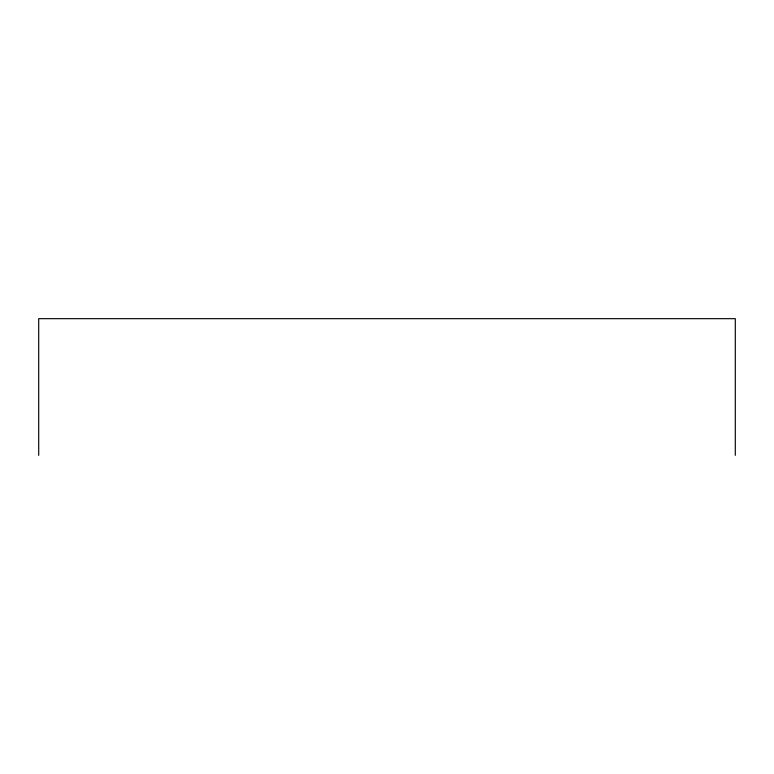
<?xml version="1.0" encoding="UTF-8"?>
<svg xmlns="http://www.w3.org/2000/svg" width="774" height="774" viewBox="0 0 774 774"><rect width="100%" height="100%" fill="white"/><g stroke="black" fill="none" stroke-linecap="round" stroke-linejoin="round"><path stroke-width="1.16" d="M735.3 455.335L735.3 318.665L38.7 318.665L38.7 455.335"/></g></svg>
